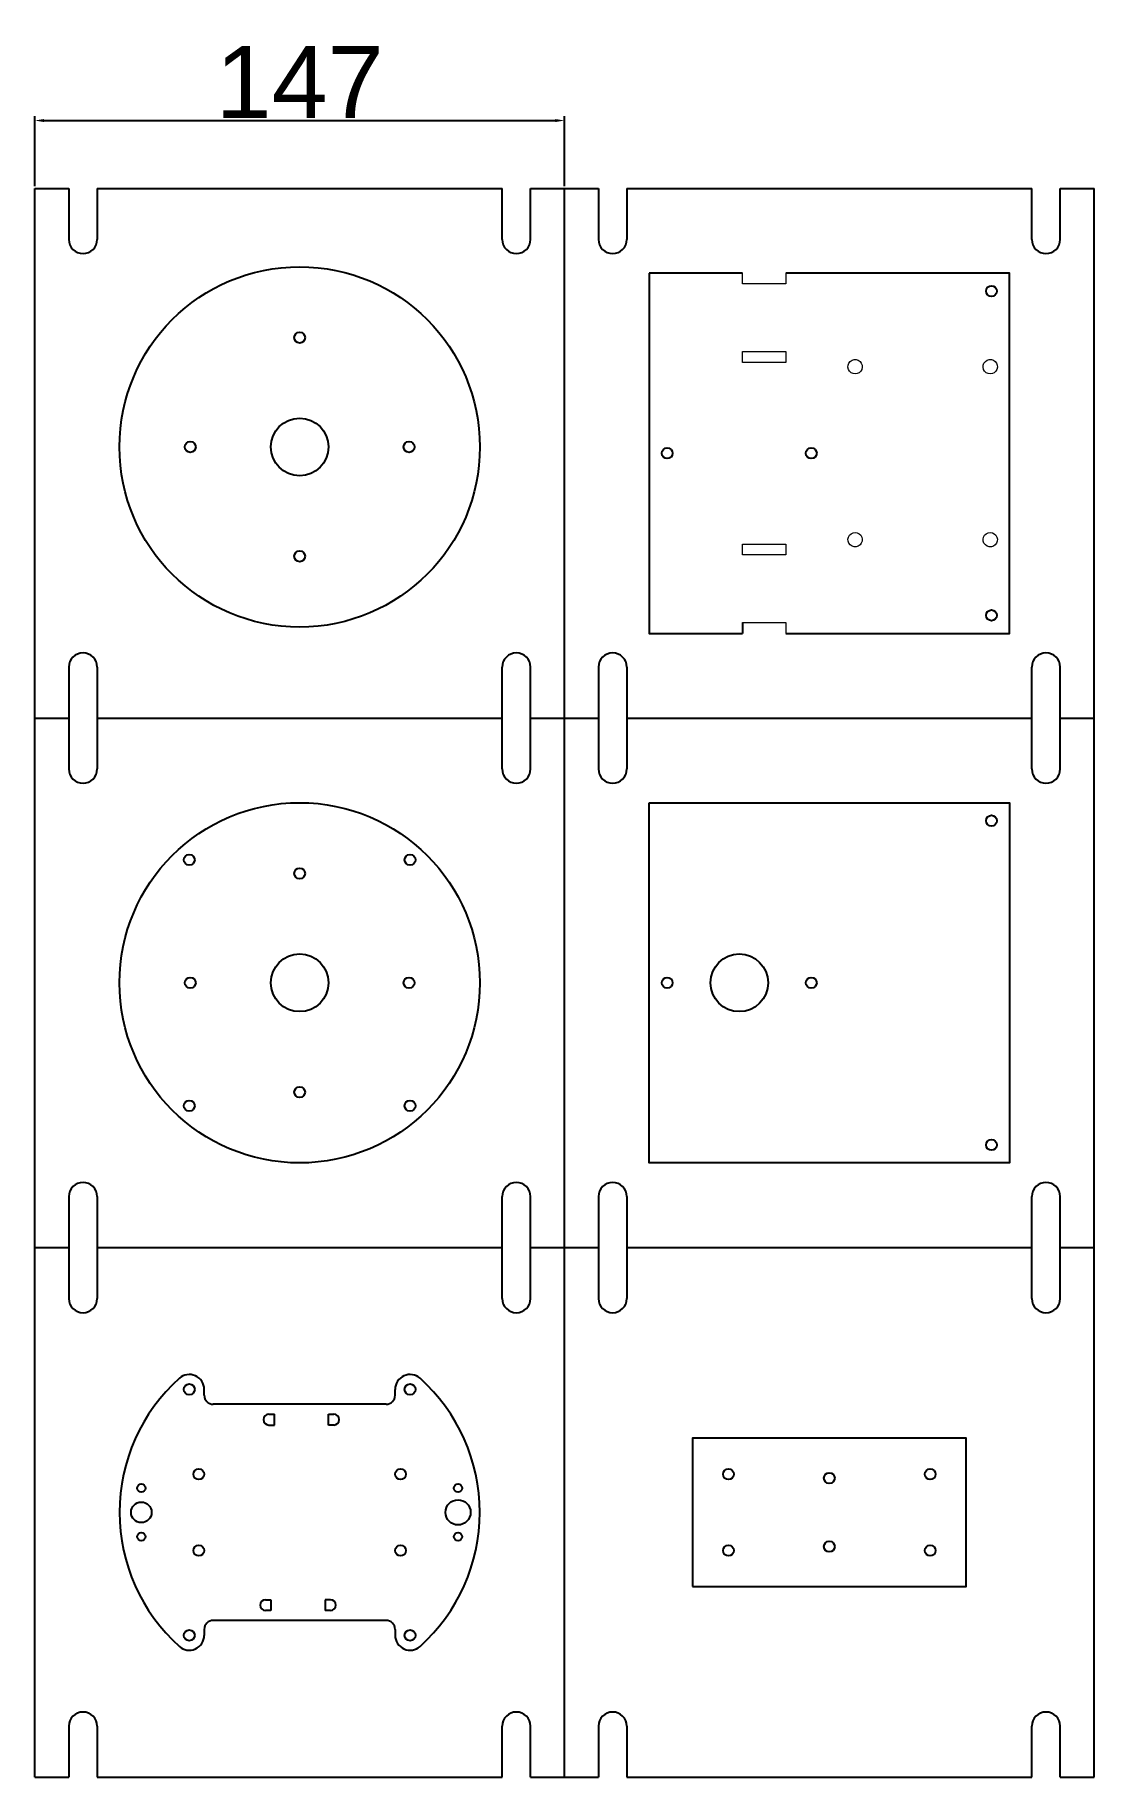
# Model space of a CAD drawing. Header units: millimetres. Extents: x 2198 to 3091, y 1450 to 1933.
# Drawn here: x 2198.2 to 2492.2, y 1449.6 to 1933.2 of the extents above.
import ezdxf

# ---------------------------------------------------------------- set-up
doc = ezdxf.new("R2010")
doc.units = ezdxf.units.MM
doc.layers.add('corte', color=1, linetype='Continuous')
doc.styles.get("Standard").update_dxf_attribs({"font": 'arial.ttf'})
doc.dimstyles.new('ISO-25', dxfattribs={"dimtxt": 2.5, "dimasz": 2.5, "dimexe": 1.25, "dimexo": 0.625, "dimtad": 1, "dimtxsty": 'Standard', "dimcen": 2.5, "dimadec": 0, "dimazin": 0, "dimtfac": 1, "dimtmove": 0, "dimatfit": 3, "dimfxl": 1, "dimarcsym": 0})

# ---------------------------------------------------------------- blocks, each defined once
blk = doc.blocks.new('*D3')
at = {"color": 0, "lineweight": -2, "transparency": 16777216}
for p, q in [((2198.22, 1891.18), (2198.22, 1910.66)), ((2345.22, 1891.18), (2345.22, 1910.66)), ((2200.72, 1909.41), (2342.72, 1909.41))]:
    blk.add_line(p, q, dxfattribs=at)
at = {"color": 0, "transparency": 16777216}
for points in [[(2200.72, 1909.82), (2200.72, 1908.99), (2198.22, 1909.41)], [(2342.72, 1909.82), (2342.72, 1908.99), (2345.22, 1909.41)]]:
    blk.add_solid(points, dxfattribs=at)
at = {"layer": 'Defpoints', "color": 0, "transparency": 16777216}
for p in [(2345.22, 1909.41), (2198.22, 1890.56), (2345.22, 1890.56)]:
    blk.add_point(p, dxfattribs=at)
at = {"color": 0, "transparency": 16777216, "insert": (2271.72, 1920.07), "char_height": 20, "attachment_point": 5}
blk.add_mtext('147', dxfattribs=at)

msp = doc.modelspace()

# ---------------------------------------------------------------- linework, layer by layer
at = {"color": 242, "true_color": 0xcd2027}
for p, q in [((2198.222, 1890.556), (2207.655, 1890.556)), ((2215.516, 1890.556), (2327.928, 1890.556)), ((2335.789, 1890.556), (2345.222, 1890.556)), ((2345.222, 1890.556), (2354.655, 1890.556)), ((2362.516, 1890.556), (2474.928, 1890.556)), ((2482.789, 1890.556), (2492.222, 1890.556)), ((2198.222, 1743.556), (2207.655, 1743.556)), ((2215.516, 1743.556), (2327.928, 1743.556)), ((2335.789, 1743.556), (2354.655, 1743.556)), ((2362.516, 1743.556), (2474.928, 1743.556)), ((2482.789, 1743.556), (2492.222, 1743.556)), ((2198.222, 1596.556), (2207.655, 1596.556)), ((2215.516, 1596.556), (2327.928, 1596.556)), ((2335.789, 1596.556), (2354.655, 1596.556)), ((2362.516, 1596.556), (2474.928, 1596.556)), ((2482.789, 1596.556), (2492.222, 1596.556))]:
    msp.add_line(p, q, dxfattribs=at)
for centre in [(2271.722, 1818.801), (2271.722, 1670.056), (2393.722, 1670.056)]:
    msp.add_circle(centre, 8, dxfattribs=at)
at = {"layer": 'corte'}
for p, q in [((2198.222, 1449.556), (2198.222, 1890.556)), ((2207.655, 1890.556), (2207.655, 1876.407)), ((2215.516, 1890.556), (2215.516, 1876.407)), ((2327.928, 1876.407), (2327.928, 1890.556)), ((2335.789, 1876.407), (2335.789, 1890.556)), ((2345.222, 1449.556), (2345.222, 1890.556)), ((2354.655, 1890.556), (2354.655, 1876.407)), ((2362.516, 1890.556), (2362.516, 1876.407)), ((2474.928, 1876.407), (2474.928, 1890.556)), ((2482.789, 1876.407), (2482.789, 1890.556)), ((2492.222, 1449.556), (2492.222, 1890.556)), ((2394.589, 1770.055), (2394.589, 1767.056)), ((2207.655, 1757.706), (2207.655, 1729.407)), ((2215.516, 1757.706), (2215.516, 1729.407)), ((2327.928, 1729.407), (2327.928, 1757.706)), ((2335.789, 1729.407), (2335.789, 1757.706)), ((2354.655, 1757.706), (2354.655, 1729.407)), ((2362.516, 1757.706), (2362.516, 1729.407)), ((2474.928, 1729.407), (2474.928, 1757.706)), ((2482.789, 1729.407), (2482.789, 1757.706)), ((2198.222, 1743.556), (2207.655, 1743.556)), ((2215.516, 1743.556), (2327.928, 1743.556)), ((2335.789, 1743.556), (2354.655, 1743.556)), ((2362.516, 1743.556), (2474.928, 1743.556)), ((2482.789, 1743.556), (2492.222, 1743.556)), ((2207.655, 1610.706), (2207.655, 1582.407)), ((2215.516, 1610.706), (2215.516, 1582.407)), ((2327.928, 1582.407), (2327.928, 1610.706)), ((2335.789, 1582.407), (2335.789, 1610.706)), ((2354.655, 1610.706), (2354.655, 1582.407)), ((2362.516, 1610.706), (2362.516, 1582.407)), ((2474.928, 1582.407), (2474.928, 1610.706)), ((2482.789, 1582.407), (2482.789, 1610.706)), ((2198.222, 1596.556), (2207.655, 1596.556)), ((2215.516, 1596.556), (2327.928, 1596.556)), ((2335.789, 1596.556), (2354.655, 1596.556)), ((2362.516, 1596.556), (2474.928, 1596.556)), ((2482.789, 1596.556), (2492.222, 1596.556)), ((2245.222, 1555.556), (2245.222, 1557.191)), ((2295.722, 1553.056), (2247.722, 1553.056)), ((2298.222, 1555.556), (2298.222, 1557.191)), ((2263.189, 1550.306), (2264.689, 1550.306)), ((2264.689, 1547.306), (2264.689, 1550.306)), ((2279.689, 1547.306), (2279.689, 1550.306)), ((2279.689, 1550.306), (2281.189, 1550.306)), ((2263.189, 1547.306), (2264.689, 1547.306)), ((2281.189, 1547.306), (2279.689, 1547.306)), ((2262.256, 1498.806), (2263.756, 1498.806)), ((2263.756, 1495.806), (2262.256, 1495.806)), ((2263.756, 1498.806), (2263.756, 1495.806)), ((2280.256, 1498.806), (2278.756, 1498.806)), ((2278.756, 1498.806), (2278.756, 1495.806)), ((2280.256, 1495.806), (2278.756, 1495.806)), ((2295.722, 1493.056), (2247.722, 1493.056)), ((2207.655, 1463.706), (2207.655, 1449.556)), ((2215.516, 1463.706), (2215.516, 1449.556)), ((2327.928, 1449.556), (2327.928, 1463.706)), ((2335.789, 1449.556), (2335.789, 1463.706)), ((2354.655, 1463.706), (2354.655, 1449.556)), ((2362.516, 1463.706), (2362.516, 1449.556)), ((2474.928, 1449.556), (2474.928, 1463.706)), ((2482.789, 1449.556), (2482.789, 1463.706)), ((2198.222, 1449.556), (2207.655, 1449.556)), ((2215.516, 1449.556), (2327.928, 1449.556)), ((2335.789, 1449.556), (2354.655, 1449.556)), ((2362.516, 1449.556), (2474.928, 1449.556)), ((2482.789, 1449.556), (2492.222, 1449.556))]:
    msp.add_line(p, q, dxfattribs=at)
for points in [[(2368.722, 1867.056), (2368.722, 1767.056), (2394.589, 1767.056)], [(2394.589, 1867.056), (2368.722, 1867.056)], [(2406.619, 1767.056), (2468.722, 1767.056), (2468.722, 1867.056), (2406.619, 1867.056)], [(2380.722, 1502.456), (2456.722, 1502.456), (2456.722, 1543.656), (2380.722, 1543.656), (2380.722, 1502.456)], [(2245.222, 1490.556), (2245.222, 1488.922)], [(2298.222, 1490.556), (2298.222, 1488.922)]]:
    msp.add_lwpolyline(points, dxfattribs=at)
at = {"layer": 'corte', "lineweight": 0}
for points in [[(2406.619, 1867.056), (2406.619, 1864.058), (2394.589, 1864.058), (2394.589, 1867.056)], [(2394.589, 1845.258), (2406.619, 1845.258), (2406.619, 1842.259), (2394.589, 1842.259), (2394.589, 1845.258)], [(2427.742, 1840.323), (2427.46, 1839.794), (2427.001, 1839.406), (2426.472, 1839.159), (2425.872, 1839.053), (2425.308, 1839.159), (2424.743, 1839.406), (2424.32, 1839.794), (2424.038, 1840.323), (2423.897, 1840.923), (2423.932, 1841.487), (2424.144, 1842.052), (2424.532, 1842.51), (2425.026, 1842.863), (2425.59, 1843.04), (2426.19, 1843.04), (2426.754, 1842.863), (2427.248, 1842.51), (2427.601, 1842.052), (2427.848, 1841.487), (2427.883, 1840.923), (2427.742, 1840.323)], [(2465.242, 1840.323), (2464.96, 1839.794), (2464.501, 1839.406), (2463.972, 1839.159), (2463.373, 1839.053), (2462.808, 1839.159), (2462.244, 1839.406), (2461.82, 1839.794), (2461.538, 1840.323), (2461.397, 1840.923), (2461.432, 1841.487), (2461.644, 1842.052), (2462.032, 1842.51), (2462.526, 1842.863), (2463.09, 1843.04), (2463.69, 1843.04), (2464.255, 1842.863), (2464.748, 1842.51), (2465.101, 1842.052), (2465.348, 1841.487), (2465.383, 1840.923), (2465.242, 1840.323)], [(2427.848, 1792.628), (2427.601, 1792.063), (2427.248, 1791.605), (2426.754, 1791.252), (2426.19, 1791.075), (2425.59, 1791.075), (2425.026, 1791.252), (2424.532, 1791.605), (2424.144, 1792.063), (2423.932, 1792.628), (2423.897, 1793.192), (2424.038, 1793.792), (2424.32, 1794.286), (2424.743, 1794.709), (2425.308, 1794.956), (2425.872, 1795.062), (2426.472, 1794.956), (2427.001, 1794.709), (2427.46, 1794.286), (2427.742, 1793.792), (2427.883, 1793.192), (2427.848, 1792.628)], [(2465.383, 1793.192), (2465.348, 1792.628), (2465.101, 1792.063), (2464.748, 1791.605), (2464.255, 1791.252), (2463.69, 1791.075), (2463.09, 1791.075), (2462.526, 1791.252), (2462.032, 1791.605), (2461.644, 1792.063), (2461.432, 1792.628), (2461.397, 1793.192), (2461.538, 1793.792), (2461.82, 1794.286), (2462.244, 1794.709), (2462.808, 1794.956), (2463.373, 1795.062), (2463.972, 1794.956), (2464.501, 1794.709), (2464.96, 1794.286), (2465.242, 1793.792), (2465.383, 1793.192)], [(2394.589, 1791.853), (2406.619, 1791.853), (2406.619, 1788.855), (2394.589, 1788.855), (2394.589, 1791.853)], [(2394.589, 1770.055), (2406.619, 1770.055), (2406.619, 1767.056)]]:
    msp.add_lwpolyline(points, dxfattribs=at)
at = {"layer": 'corte'}
msp.add_lwpolyline([(2368.722, 1720.056), (2468.722, 1720.056), (2468.722, 1620.056), (2368.722, 1620.056)], close=True, dxfattribs=at)
at = {"layer": 'corte', "color": 242, "true_color": 0xcd2027}
for centre in [(2271.722, 1818.801), (2271.722, 1670.056)]:
    msp.add_circle(centre, 50, dxfattribs=at)
at = {"layer": 'corte'}
for centre, radius in [((2463.722, 1862.056), 1.5), ((2271.722, 1849.156), 1.5), ((2241.367, 1818.801), 1.5), ((2302.078, 1818.801), 1.5), ((2373.722, 1817.056), 1.5), ((2413.722, 1817.056), 1.5), ((2271.722, 1788.446), 1.5), ((2463.722, 1772.056), 1.5), ((2463.722, 1715.056), 1.5), ((2241.088, 1704.191), 1.5), ((2302.357, 1704.191), 1.5), ((2271.722, 1700.412), 1.5), ((2241.367, 1670.056), 1.5), ((2302.078, 1670.056), 1.5), ((2373.722, 1670.056), 1.5), ((2413.722, 1670.056), 1.5), ((2271.722, 1639.701), 1.5), ((2241.088, 1635.922), 1.5), ((2302.357, 1635.922), 1.5), ((2463.722, 1625.056), 1.5), ((2241.088, 1557.191), 1.5), ((2302.357, 1557.191), 1.5), ((2243.722, 1533.656), 1.5), ((2299.722, 1533.656), 1.5), ((2390.722, 1533.656), 1.5), ((2418.722, 1532.556), 1.5), ((2446.722, 1533.656), 1.5), ((2227.772, 1529.806), 1.15), ((2315.672, 1529.806), 1.15), ((2227.772, 1523.056), 2.85), ((2315.672, 1523.056), 3.5), ((2227.772, 1516.306), 1.15), ((2243.722, 1512.456), 1.5), ((2299.722, 1512.456), 1.5), ((2315.672, 1516.306), 1.15), ((2390.722, 1512.456), 1.5), ((2418.722, 1513.556), 1.5), ((2446.722, 1512.456), 1.5), ((2241.088, 1488.922), 1.5), ((2302.357, 1488.922), 1.5)]:
    msp.add_circle(centre, radius, dxfattribs=at)
for centre, radius, start, end in [((2211.586, 1876.407), 3.93, 180, 0), ((2331.859, 1876.407), 3.93, 180, 0), ((2358.586, 1876.407), 3.93, 180, 0), ((2478.859, 1876.407), 3.93, 180, 0), ((2211.586, 1757.706), 3.93, 0, 180), ((2331.859, 1757.706), 3.93, 0, 180), ((2358.586, 1757.706), 3.93, 0, 180), ((2478.859, 1757.706), 3.93, 0, 180), ((2211.586, 1729.407), 3.93, 180, 0), ((2331.859, 1729.407), 3.93, 180, 0), ((2358.586, 1729.407), 3.93, 180, 0), ((2478.859, 1729.407), 3.93, 180, 0), ((2211.586, 1610.706), 3.93, 0, 180), ((2331.859, 1610.706), 3.93, 0, 180), ((2358.586, 1610.706), 3.93, 0, 180), ((2478.859, 1610.706), 3.93, 0, 180), ((2211.586, 1582.407), 3.93, 180, 0), ((2331.859, 1582.407), 3.93, 180, 0), ((2358.586, 1582.407), 3.93, 180, 0), ((2478.859, 1582.407), 3.93, 180, 0), ((2271.722, 1523.056), 50, 131.90685, 228.09315), ((2241.088, 1557.191), 4.135, 0, 131.90685), ((2302.357, 1557.191), 4.135, 48.09315, 180), ((2271.722, 1523.056), 50, 311.90685, 48.09315), ((2247.722, 1555.556), 2.5, 180, 270), ((2295.722, 1555.556), 2.5, 270, 0), ((2263.189, 1548.806), 1.5, 90, 270), ((2281.189, 1548.806), 1.5, 270, 90), ((2262.256, 1497.306), 1.5, 90, 270), ((2280.256, 1497.306), 1.5, 270, 90), ((2247.722, 1490.556), 2.5, 90, 180), ((2295.722, 1490.556), 2.5, 0, 90), ((2241.088, 1488.922), 4.135, 228.09315, 0), ((2302.357, 1488.922), 4.135, 180, 311.90685), ((2211.586, 1463.706), 3.93, 0, 180), ((2331.859, 1463.706), 3.93, 0, 180), ((2358.586, 1463.706), 3.93, 0, 180), ((2478.859, 1463.706), 3.93, 0, 180)]:
    msp.add_arc(centre, radius, start, end, dxfattribs=at)

# ---------------------------------------------------------------- dimensions: what is measured, and where the dimension line sits
dim = msp.add_linear_dim(base=(2345.222, 1909.406), p1=(2198.222, 1890.556), p2=(2345.222, 1890.556), dimstyle='ISO-25', override={"dimtxt": 20})
dim.commit()
dim.dimension.update_dxf_attribs({"geometry": '*D3', "text_midpoint": (2271.722, 1920.071)})

doc.saveas('drawing.dxf')
